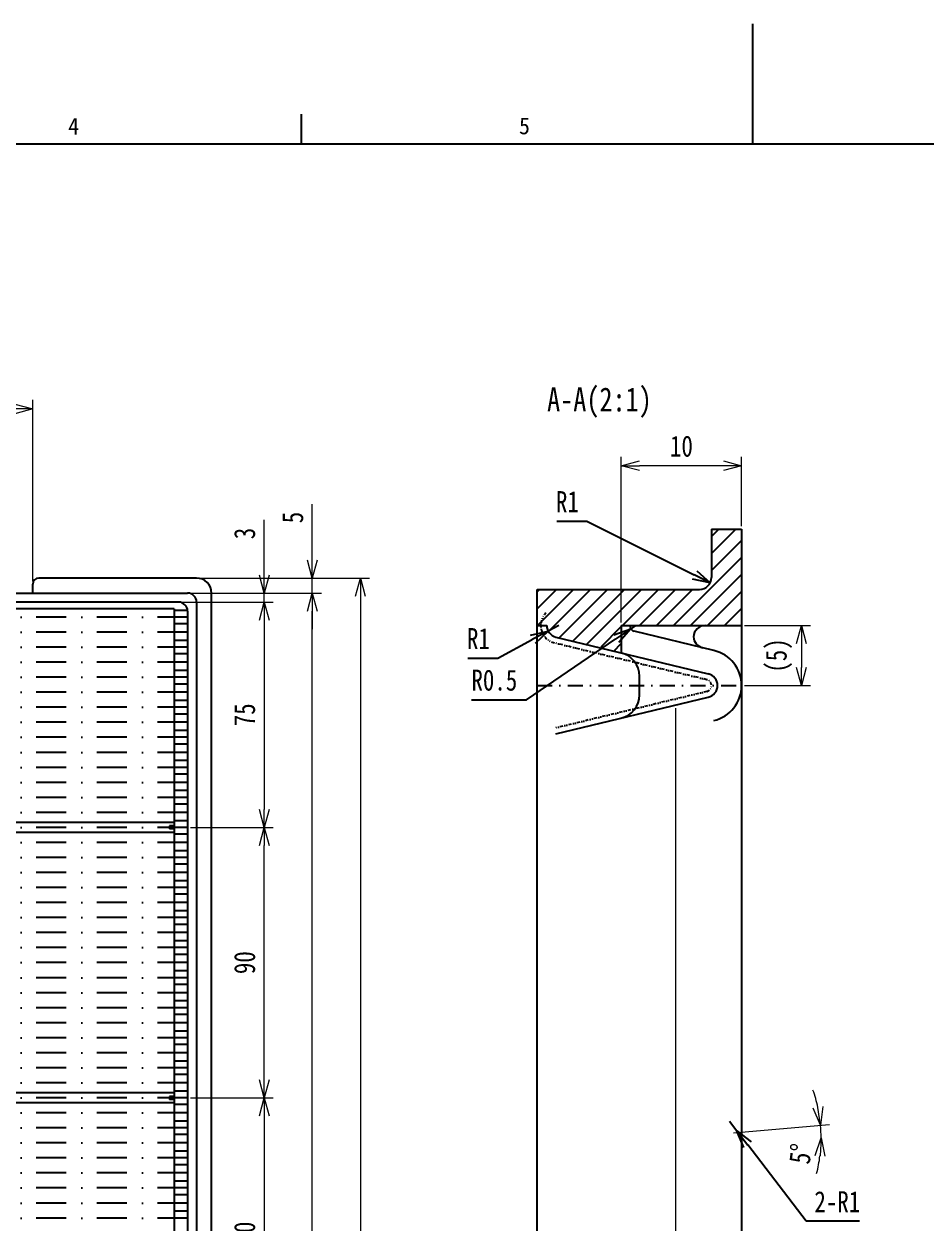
# Model space of a CAD drawing. Extents: x 641 to 1467, y 11 to 605.
# Drawn here: x 940.6 to 1090.7, y 405.3 to 604.9 of the extents above; entities that cross this region are included whole.
import ezdxf

# ---------------------------------------------------------------- set-up
doc = ezdxf.new("R2010")
doc.units = 0
doc.header["$MEASUREMENT"] = 0
doc.linetypes.add('DASHDOT', pattern=[1, 0.5, -0.25, 0, -0.25])
doc.linetypes.add('DIVIDE', pattern=[1.25, 0.5, -0.25, 0, -0.25, 0, -0.25])
doc.layers.get('0').update_dxf_attribs({"linetype": 'CONTINUOUS'})
doc.layers.get('DEFPOINTS').update_dxf_attribs({"linetype": 'CONTINUOUS'})
for name, color, linetype in [('DD0-2', 4, 'CONTINUOUS'), ('M1-1', 2, 'CONTINUOUS'), ('M1-2', 2, 'CONTINUOUS'), ('M2-1', 234, 'CONTINUOUS'), ('M2-2', 234, 'CONTINUOUS'), ('M80-2', 7, 'CONTINUOUS')]:
    doc.layers.add(name, color=color, linetype=linetype)
doc.styles.add('FS2312', font='', dxfattribs={"width": 0.8})
doc.styles.add('HANKAKU', font='')
doc.styles.get('FS2312').set_extended_font_data('SimSun')
doc.styles.get('HANKAKU').set_extended_font_data('SimSun')
doc.dimstyles.new('ISO-25', dxfattribs={"dimtxt": 3.5, "dimasz": 3, "dimexe": 1.5, "dimexo": 0.5, "dimtad": 1, "dimdec": 1, "dimlfac": 2, "dimdsep": 46, "dimtxsty": 'FS2312', "dimblk": 'OPEN30', "dimcen": 0.09, "dimclrd": 4, "dimclre": 4, "dimclrt": 4, "dimadec": 0, "dimazin": 0, "dimtfac": 1, "dimtdec": 1, "dimtmove": 0, "dimatfit": 3, "dimldrblk": 'OPEN30', "dimfxl": 1, "dimlwd": 18, "dimlwe": 18, "dimarcsym": 0})
doc.dimstyles.get("Standard").update_dxf_attribs({"dimtxt": 3.5, "dimasz": 3, "dimexe": 1.5, "dimexo": 0.5, "dimgap": 1.5, "dimtad": 3, "dimtoh": 1, "dimlfac": 0.5, "dimdsep": 46, "dimtxsty": 'FS2312', "dimblk1": 'OPEN', "dimblk2": 'OPEN', "dimsah": 1, "dimcen": 0.09, "dimadec": 0, "dimazin": 0, "dimtfac": 1, "dimtmove": 0, "dimatfit": 3, "dimldrblk": 'OPEN', "dimfxl": 1, "dimtolj": 1, "dimtzin": 0, "dimarcsym": 0})

# ---------------------------------------------------------------- blocks, each defined once
blk = doc.blocks.new('_Open30')
at = {"color": 0, "linetype": 'ByBlock', "lineweight": -2}
for p, q in [((-1, 0.268), (0, 0)), ((0, 0), (-1, -0.268)), ((0, 0), (-1, 0))]:
    blk.add_line(p, q, dxfattribs=at)
blk = doc.blocks.new('*D217')
at = {"layer": 'DD0-2', "color": 4, "lineweight": 18, "transparency": 16777216}
for p, q in [((1040, 505.26), (1040, 532.83)), ((1060, 521.26), (1060, 532.83)), ((1057, 531.33), (1043, 531.33))]:
    blk.add_line(p, q, dxfattribs=at)
at = {"layer": 'DEFPOINTS', "color": 0, "transparency": 16777216}
for p in [(1040, 531.33), (1060, 520.76), (1040, 504.76)]:
    blk.add_point(p, dxfattribs=at)
at = {"layer": 'DD0-2', "color": 4, "lineweight": 18, "transparency": 16777216, "xscale": 3, "yscale": 3, "zscale": 3, "rotation": 180}
blk.add_blockref('_Open30', (1040, 531.33), dxfattribs=at)
at = {"layer": 'DD0-2', "color": 4, "lineweight": 18, "transparency": 16777216, "xscale": 3, "yscale": 3, "zscale": 3}
blk.add_blockref('_Open30', (1060, 531.33), dxfattribs=at)
at = {"layer": 'DD0-2', "color": 4, "transparency": 16777216, "insert": (1050, 534.58), "char_height": 3.5, "attachment_point": 5, "style": 'FS2312'}
blk.add_mtext('10', dxfattribs=at)
blk = doc.blocks.new('*D218')
at = {"layer": 'DD0-2', "color": 4, "lineweight": 18, "transparency": 16777216}
for p, q in [((1060.5, 504.76), (1071.45, 504.76)), ((1069.95, 501.76), (1069.95, 497.76)), ((1060.5, 494.76), (1071.45, 494.76))]:
    blk.add_line(p, q, dxfattribs=at)
at = {"layer": 'DEFPOINTS', "color": 0, "transparency": 16777216}
for p in [(1060, 504.76), (1060, 494.76), (1069.95, 494.76)]:
    blk.add_point(p, dxfattribs=at)
at = {"layer": 'DD0-2', "color": 4, "lineweight": 18, "transparency": 16777216, "xscale": 3, "yscale": 3, "zscale": 3}
for p, rotation in [((1069.95, 504.76), 90), ((1069.95, 494.76), 270)]:
    blk.add_blockref('_Open30', p, dxfattribs=dict(at, rotation=rotation))
at = {"layer": 'DD0-2', "color": 4, "transparency": 16777216, "insert": (1066.22, 499.76), "char_height": 3.5, "attachment_point": 5, "rotation": 90, "style": 'FS2312'}
blk.add_mtext('(5)', dxfattribs=at)
blk = doc.blocks.new('_OPEN')
at = {"color": 0}
for p, q in [((0, 0), (-1, 0)), ((-0.966, 0.259), (0, 0)), ((0, 0), (-0.966, -0.259))]:
    blk.add_line(p, q, dxfattribs=at)
blk = doc.blocks.new('*D255')
at = {"layer": 'DEFPOINTS', "color": 0, "transparency": 16777216}
for p in [(1027.84, 503.82), (1029.6, 504.76)]:
    blk.add_point(p, dxfattribs=at)
at = {"layer": 'M1-2', "color": 0, "lineweight": -2, "transparency": 16777216}
for p, q in [((1029.6, 504.76), (1027.84, 503.82)), ((1019.46, 499.33), (1025.19, 502.4)), ((1014.49, 499.33), (1019.46, 499.33))]:
    blk.add_line(p, q, dxfattribs=at)
at = {"layer": 'M1-2', "color": 0, "lineweight": -2, "transparency": 16777216, "xscale": 3, "yscale": 3, "zscale": 3, "rotation": 28.16686469714176}
blk.add_blockref('_OPEN', (1027.84, 503.82), dxfattribs=at)
at = {"layer": 'M1-2', "color": 0, "transparency": 16777216, "insert": (1016.23, 502.58), "char_height": 3.5, "attachment_point": 5, "style": 'FS2312'}
blk.add_mtext('\\A1;R1', dxfattribs=at)
blk = doc.blocks.new('*D256')
at = {"layer": 'DEFPOINTS', "color": 0, "transparency": 16777216}
for p in [(1041.57, 504.2), (1042.4, 504.76)]:
    blk.add_point(p, dxfattribs=at)
at = {"layer": 'M1-2', "color": 0, "lineweight": -2, "transparency": 16777216}
for p, q in [((1042.4, 504.76), (1041.57, 504.2)), ((1024.2, 492.39), (1039.09, 502.51)), ((1015.07, 492.39), (1024.2, 492.39))]:
    blk.add_line(p, q, dxfattribs=at)
at = {"layer": 'M1-2', "color": 0, "lineweight": -2, "transparency": 16777216, "xscale": 3, "yscale": 3, "zscale": 3, "rotation": 34.19864361244843}
blk.add_blockref('_OPEN', (1041.57, 504.2), dxfattribs=at)
at = {"layer": 'M1-2', "color": 0, "transparency": 16777216, "insert": (1018.88, 495.64), "char_height": 3.5, "attachment_point": 5, "style": 'FS2312'}
blk.add_mtext('\\A1;R0.5', dxfattribs=at)
blk = doc.blocks.new('*D276')
at = {"layer": 'DD0-2', "color": 0, "lineweight": -2, "transparency": 16777216}
for p, q in [((1058, 422.27), (1059.22, 420.68)), ((1070.73, 405.61), (1061.04, 418.3)), ((1079.63, 405.61), (1070.73, 405.61))]:
    blk.add_line(p, q, dxfattribs=at)
at = {"layer": 'DEFPOINTS', "color": 0, "transparency": 16777216}
for p in [(1058, 422.27), (1059.22, 420.68)]:
    blk.add_point(p, dxfattribs=at)
at = {"layer": 'DD0-2', "color": 0, "lineweight": -2, "transparency": 16777216, "xscale": 3, "yscale": 3, "zscale": 3, "rotation": 127.3799186190377}
blk.add_blockref('_OPEN', (1059.22, 420.68), dxfattribs=at)
at = {"layer": 'DD0-2', "color": 0, "transparency": 16777216, "insert": (1075.93, 408.86), "char_height": 3.5, "attachment_point": 5, "style": 'FS2312'}
blk.add_mtext('\\A1;2-R1', dxfattribs=at)
blk = doc.blocks.new('*D277')
at = {"layer": 'DD0-2', "color": 4, "lineweight": 18, "transparency": 16777216}
blk.add_line((1058.68, 420.32), (1074.64, 421.72), dxfattribs=at)
for start, end in [(12.0917, 19.1859), (0, 4.9975), (345.8115, 352.9058)]:
    blk.add_arc((1048.99, 419.48), 24.24, start, end, dxfattribs=at)
at = {"layer": 'DEFPOINTS', "color": 0, "transparency": 16777216}
for p in [(1048.99, 419.48), (1049.49, 419.48), (1058.18, 420.28), (1073.2, 420.89), (1081.3, 419.48)]:
    blk.add_point(p, dxfattribs=at)
at = {"layer": 'DD0-2', "color": 4, "lineweight": 18, "transparency": 16777216, "xscale": 3, "yscale": 3, "zscale": 3}
for p, rotation in [((1073.15, 421.59), 278.54458425251), ((1073.24, 419.48), 86.45288696841808)]:
    blk.add_blockref('_Open30', p, dxfattribs=dict(at, rotation=rotation))
at = {"layer": 'DD0-2', "color": 4, "transparency": 16777216, "insert": (1069.82, 416.84), "char_height": 3.5, "attachment_point": 5, "rotation": 82.7782, "style": 'FS2312'}
blk.add_mtext('5°', dxfattribs=at)
blk = doc.blocks.new('*D283')
at = {"layer": 'DD0-2', "color": 4, "lineweight": 18, "transparency": 16777216}
for p, q in [((1048.99, 491), (1048.99, 244.49)), ((1060, 254.24), (1060, 244.49)), ((1057, 245.99), (1051.99, 245.99))]:
    blk.add_line(p, q, dxfattribs=at)
at = {"layer": 'DEFPOINTS', "color": 0, "transparency": 16777216}
for p in [(1048.99, 491.5), (1060, 254.74), (1048.99, 245.99)]:
    blk.add_point(p, dxfattribs=at)
at = {"layer": 'DD0-2', "color": 4, "lineweight": 18, "transparency": 16777216, "xscale": 3, "yscale": 3, "zscale": 3, "rotation": 180}
blk.add_blockref('_Open30', (1048.99, 245.99), dxfattribs=at)
at = {"layer": 'DD0-2', "color": 4, "lineweight": 18, "transparency": 16777216, "xscale": 3, "yscale": 3, "zscale": 3}
blk.add_blockref('_Open30', (1060, 245.99), dxfattribs=at)
at = {"layer": 'DD0-2', "color": 4, "transparency": 16777216, "insert": (1054.5, 249.24), "char_height": 3.5, "attachment_point": 5, "style": 'FS2312'}
blk.add_mtext('5.5', dxfattribs=at)
blk = doc.blocks.new('*D304')
at = {"layer": 'DD0-2', "color": 4, "lineweight": 18, "transparency": 16777216}
for p, q in [((968.35, 510.14), (990.1, 510.14)), ((988.6, 254.64), (988.6, 507.14)), ((772.1, 251.64), (990.1, 251.64))]:
    blk.add_line(p, q, dxfattribs=at)
at = {"layer": 'DEFPOINTS', "color": 0, "transparency": 16777216}
for p in [(967.85, 510.14), (988.6, 510.14), (771.6, 251.64)]:
    blk.add_point(p, dxfattribs=at)
at = {"layer": 'DD0-2', "color": 4, "lineweight": 18, "transparency": 16777216, "xscale": 3, "yscale": 3, "zscale": 3}
for p, rotation in [((988.6, 510.14), 90), ((988.6, 251.64), 270)]:
    blk.add_blockref('_Open30', p, dxfattribs=dict(at, rotation=rotation))
at = {"layer": 'DD0-2', "color": 4, "transparency": 16777216, "insert": (984.46, 380.89), "char_height": 3.5, "attachment_point": 5, "rotation": 90, "style": 'FS2312'}
blk.add_mtext('517{\\H0.6x;\\S+0.2^ -0.3;}（大）', dxfattribs=at)
blk = doc.blocks.new('*D305')
at = {"layer": 'DD0-2', "color": 4, "lineweight": 18, "transparency": 16777216}
for p, q in [((915.6, 512.14), (915.6, 542.31)), ((918.6, 540.81), (939.1, 540.81)), ((942.1, 512.14), (942.1, 542.31))]:
    blk.add_line(p, q, dxfattribs=at)
at = {"layer": 'DEFPOINTS', "color": 0, "transparency": 16777216}
for p in [(942.1, 540.81), (915.6, 511.64), (942.1, 511.64)]:
    blk.add_point(p, dxfattribs=at)
at = {"layer": 'DD0-2', "color": 4, "lineweight": 18, "transparency": 16777216, "xscale": 3, "yscale": 3, "zscale": 3, "rotation": 180}
blk.add_blockref('_Open30', (915.6, 540.81), dxfattribs=at)
at = {"layer": 'DD0-2', "color": 4, "lineweight": 18, "transparency": 16777216, "xscale": 3, "yscale": 3, "zscale": 3}
blk.add_blockref('_Open30', (942.1, 540.81), dxfattribs=at)
at = {"layer": 'DD0-2', "color": 4, "transparency": 16777216, "insert": (928.85, 544.06), "char_height": 3.5, "attachment_point": 5, "style": 'FS2312'}
blk.add_mtext('53', dxfattribs=at)
blk = doc.blocks.new('*D317')
at = {"layer": 'DD0-2', "color": 4, "lineweight": 18, "transparency": 16777216}
for p, q in [((943.6, 512.64), (998.1, 512.64)), ((996.6, 509.64), (996.6, 252.14)), ((969.85, 249.14), (998.1, 249.14))]:
    blk.add_line(p, q, dxfattribs=at)
at = {"layer": 'DEFPOINTS', "color": 0, "transparency": 16777216}
for p in [(943.1, 512.64), (969.35, 249.14), (996.6, 249.14)]:
    blk.add_point(p, dxfattribs=at)
at = {"layer": 'DD0-2', "color": 4, "lineweight": 18, "transparency": 16777216, "xscale": 3, "yscale": 3, "zscale": 3}
for p, rotation in [((996.6, 512.64), 90), ((996.6, 249.14), 270)]:
    blk.add_blockref('_Open30', p, dxfattribs=dict(at, rotation=rotation))
at = {"layer": 'DD0-2', "color": 4, "transparency": 16777216, "insert": (992.81, 380.89), "char_height": 3.5, "attachment_point": 5, "rotation": 90, "style": 'FS2312'}
blk.add_mtext('527（大）', dxfattribs=at)
blk = doc.blocks.new('*D318')
at = {"layer": 'DD0-2', "color": 4, "lineweight": 18, "transparency": 16777216}
for p, q in [((988.6, 515.64), (988.6, 524.97)), ((969.85, 512.64), (990.1, 512.64)), ((988.6, 510.14), (988.6, 512.64)), ((968.35, 510.14), (990.1, 510.14)), ((988.6, 507.14), (988.6, 504.14))]:
    blk.add_line(p, q, dxfattribs=at)
at = {"layer": 'DEFPOINTS', "color": 0, "transparency": 16777216}
for p in [(969.35, 512.64), (988.6, 512.64), (967.85, 510.14)]:
    blk.add_point(p, dxfattribs=at)
at = {"layer": 'DD0-2', "color": 4, "lineweight": 18, "transparency": 16777216, "xscale": 3, "yscale": 3, "zscale": 3}
for p, rotation in [((988.6, 512.64), 270), ((988.6, 510.14), 90)]:
    blk.add_blockref('_Open30', p, dxfattribs=dict(at, rotation=rotation))
at = {"layer": 'DD0-2', "color": 4, "transparency": 16777216, "insert": (985.35, 522.72), "char_height": 3.5, "attachment_point": 5, "rotation": 90, "style": 'FS2312'}
blk.add_mtext('5', dxfattribs=at)
blk = doc.blocks.new('*D319')
at = {"layer": 'DD0-2', "color": 4, "lineweight": 18, "transparency": 16777216}
for p, q in [((980.6, 513.14), (980.6, 522.32)), ((968.35, 510.14), (982.1, 510.14)), ((980.6, 508.64), (980.6, 510.14)), ((966.85, 508.64), (982.1, 508.64)), ((980.6, 505.64), (980.6, 502.64))]:
    blk.add_line(p, q, dxfattribs=at)
at = {"layer": 'DEFPOINTS', "color": 0, "transparency": 16777216}
for p in [(967.85, 510.14), (980.6, 510.14), (966.35, 508.64)]:
    blk.add_point(p, dxfattribs=at)
at = {"layer": 'DD0-2', "color": 4, "lineweight": 18, "transparency": 16777216, "xscale": 3, "yscale": 3, "zscale": 3}
for p, rotation in [((980.6, 510.14), 270), ((980.6, 508.64), 90)]:
    blk.add_blockref('_Open30', p, dxfattribs=dict(at, rotation=rotation))
at = {"layer": 'DD0-2', "color": 4, "transparency": 16777216, "insert": (977.35, 520.06), "char_height": 3.5, "attachment_point": 5, "rotation": 90, "style": 'FS2312'}
blk.add_mtext('3', dxfattribs=at)
blk = doc.blocks.new('*D324')
at = {"layer": 'DD0-2', "color": 4, "lineweight": 18, "transparency": 16777216}
for p, q in [((968.35, 426.14), (982.1, 426.14)), ((980.6, 423.14), (980.6, 384.14)), ((978.41, 381.14), (982.1, 381.14))]:
    blk.add_line(p, q, dxfattribs=at)
at = {"layer": 'DEFPOINTS', "color": 0, "transparency": 16777216}
for p in [(967.85, 426.14), (977.91, 381.14), (980.6, 381.14)]:
    blk.add_point(p, dxfattribs=at)
at = {"layer": 'DD0-2', "color": 4, "lineweight": 18, "transparency": 16777216, "xscale": 3, "yscale": 3, "zscale": 3}
for p, rotation in [((980.6, 426.14), 90), ((980.6, 381.14), 270)]:
    blk.add_blockref('_Open30', p, dxfattribs=dict(at, rotation=rotation))
at = {"layer": 'DD0-2', "color": 4, "transparency": 16777216, "insert": (977.35, 403.64), "char_height": 3.5, "attachment_point": 5, "rotation": 90, "style": 'FS2312'}
blk.add_mtext('90', dxfattribs=at)
blk = doc.blocks.new('*D325')
at = {"layer": 'DD0-2', "color": 4, "lineweight": 18, "transparency": 16777216}
for p, q in [((968.35, 471.14), (982.1, 471.14)), ((980.6, 429.14), (980.6, 468.14)), ((968.35, 426.14), (982.1, 426.14))]:
    blk.add_line(p, q, dxfattribs=at)
at = {"layer": 'DEFPOINTS', "color": 0, "transparency": 16777216}
for p in [(967.85, 471.14), (980.6, 471.14), (967.85, 426.14)]:
    blk.add_point(p, dxfattribs=at)
at = {"layer": 'DD0-2', "color": 4, "lineweight": 18, "transparency": 16777216, "xscale": 3, "yscale": 3, "zscale": 3}
for p, rotation in [((980.6, 471.14), 90), ((980.6, 426.14), 270)]:
    blk.add_blockref('_Open30', p, dxfattribs=dict(at, rotation=rotation))
at = {"layer": 'DD0-2', "color": 4, "transparency": 16777216, "insert": (977.35, 448.64), "char_height": 3.5, "attachment_point": 5, "rotation": 90, "style": 'FS2312'}
blk.add_mtext('90', dxfattribs=at)
blk = doc.blocks.new('*D326')
at = {"layer": 'DD0-2', "color": 4, "lineweight": 18, "transparency": 16777216}
for p, q in [((966.85, 508.64), (982.1, 508.64)), ((980.6, 505.64), (980.6, 474.14)), ((968.35, 471.14), (982.1, 471.14))]:
    blk.add_line(p, q, dxfattribs=at)
at = {"layer": 'DEFPOINTS', "color": 0, "transparency": 16777216}
for p in [(966.35, 508.64), (967.85, 471.14), (980.6, 471.14)]:
    blk.add_point(p, dxfattribs=at)
at = {"layer": 'DD0-2', "color": 4, "lineweight": 18, "transparency": 16777216, "xscale": 3, "yscale": 3, "zscale": 3}
for p, rotation in [((980.6, 508.64), 90), ((980.6, 471.14), 270)]:
    blk.add_blockref('_Open30', p, dxfattribs=dict(at, rotation=rotation))
at = {"layer": 'DD0-2', "color": 4, "transparency": 16777216, "insert": (977.35, 489.89), "char_height": 3.5, "attachment_point": 5, "rotation": 90, "style": 'FS2312'}
blk.add_mtext('75', dxfattribs=at)
blk = doc.blocks.new('*D328')
at = {"layer": 'DEFPOINTS', "color": 0, "transparency": 16777216}
for p in [(1053, 512.76), (1054.79, 511.87)]:
    blk.add_point(p, dxfattribs=at)
at = {"layer": 'M1-2', "color": 0, "lineweight": -2, "transparency": 16777216}
for p, q in [((1029.29, 522.11), (1034.27, 522.11)), ((1034.27, 522.11), (1052.11, 513.21))]:
    blk.add_line(p, q, dxfattribs=at)
at = {"layer": 'M1-2', "color": 0, "lineweight": -2, "transparency": 16777216, "xscale": 3, "yscale": 3, "zscale": 3, "rotation": 333.4857526654133}
blk.add_blockref('_OPEN', (1054.79, 511.87), dxfattribs=at)
at = {"layer": 'M1-2', "color": 0, "transparency": 16777216, "insert": (1031.03, 525.36), "char_height": 3.5, "attachment_point": 5, "style": 'FS2312'}
blk.add_mtext('\\A1;R1', dxfattribs=at)

msp = doc.modelspace()

# ---------------------------------------------------------------- linework, layer by layer
at = {"color": 114, "linetype": 'Continuous', "ltscale": 0.1}
msp.add_line((1462.3217, 584.8585), (661.3217, 584.8585), dxfattribs=at)
at = {"layer": 'M1-1', "color": 7, "linetype": 'DASHDOT', "ltscale": 10}
for p, q in [((967.847, 506.1415), (719.347, 506.1415)), ((967.847, 503.6415), (719.347, 503.6415)), ((967.847, 501.1415), (719.347, 501.1415)), ((967.847, 498.6415), (719.347, 498.6415)), ((967.847, 496.1415), (719.347, 496.1415)), ((967.847, 493.6415), (719.347, 493.6415)), ((967.847, 491.1415), (719.347, 491.1415)), ((967.847, 488.6415), (719.347, 488.6415)), ((967.847, 486.1415), (719.347, 486.1415)), ((967.847, 483.6415), (719.347, 483.6415)), ((967.847, 481.1415), (719.347, 481.1415)), ((967.847, 478.6415), (719.347, 478.6415)), ((967.847, 476.1415), (719.347, 476.1415)), ((967.847, 473.6415), (719.347, 473.6415)), ((967.847, 471.1415), (719.347, 471.1415)), ((967.847, 468.6415), (719.347, 468.6415)), ((967.847, 466.1415), (719.347, 466.1415)), ((967.847, 463.6415), (719.347, 463.6415)), ((967.847, 461.1415), (719.347, 461.1415)), ((967.847, 458.6415), (719.347, 458.6415)), ((967.847, 456.1415), (719.347, 456.1415)), ((967.847, 453.6415), (719.347, 453.6415)), ((967.847, 451.1415), (719.347, 451.1415)), ((967.847, 448.6415), (719.347, 448.6415)), ((967.847, 446.1415), (719.347, 446.1415)), ((967.847, 443.6415), (719.347, 443.6415)), ((967.847, 441.1415), (719.347, 441.1415)), ((967.847, 438.6415), (719.347, 438.6415)), ((967.847, 436.1415), (719.347, 436.1415)), ((967.847, 433.6415), (719.347, 433.6415)), ((967.847, 431.1415), (719.347, 431.1415)), ((967.847, 428.6415), (719.347, 428.6415)), ((967.847, 426.1415), (719.347, 426.1415)), ((967.847, 423.6415), (719.347, 423.6415)), ((967.847, 421.1415), (719.347, 421.1415)), ((967.847, 418.6415), (719.347, 418.6415)), ((967.847, 416.1415), (719.347, 416.1415)), ((967.847, 413.6415), (719.347, 413.6415)), ((967.847, 411.1415), (719.347, 411.1415)), ((967.847, 408.6415), (719.347, 408.6415)), ((967.847, 406.1415), (719.347, 406.1415))]:
    msp.add_line(p, q, dxfattribs=at)
at = {"layer": 'M1-1', "color": 7, "linetype": 'DASHDOT', "ltscale": 5}
msp.add_line((1026.002, 494.7603), (1060.002, 494.7603), dxfattribs=at)
at = {"layer": 'M1-2'}
for p, q in [((942.097, 510.1415), (942.097, 511.6415)), ((969.347, 512.6415), (943.097, 512.6415)), ((719.347, 510.1415), (967.847, 510.1415)), ((971.847, 251.6415), (971.847, 510.1415)), ((966.347, 508.6415), (720.847, 508.6415)), ((965.597, 507.5015), (909.347, 507.5015)), ((965.597, 507.5015), (965.597, 257.4415)), ((967.847, 507.2665), (965.597, 507.2665)), ((967.847, 507.1415), (967.847, 257.1415)), ((969.347, 508.6415), (969.347, 255.6415)), ((967.847, 505.0165), (965.597, 505.0165)), ((967.847, 502.2665), (965.597, 502.2665)), ((967.847, 500.0165), (965.597, 500.0165)), ((967.847, 497.2665), (965.597, 497.2665)), ((967.847, 495.0165), (965.597, 495.0165)), ((967.847, 492.2665), (965.597, 492.2665)), ((967.847, 490.0165), (965.597, 490.0165)), ((967.847, 487.2665), (965.597, 487.2665)), ((967.847, 485.0165), (965.597, 485.0165)), ((967.847, 482.2665), (965.597, 482.2665)), ((967.847, 480.0165), (965.597, 480.0165)), ((967.847, 477.2665), (965.597, 477.2665)), ((967.847, 475.0165), (965.597, 475.0165)), ((965.597, 471.9665), (909.722, 471.9665)), ((964.847, 471.3915), (964.847, 470.8915)), ((965.597, 471.3915), (964.847, 471.3915)), ((967.847, 472.2665), (965.597, 472.2665)), ((965.597, 470.3165), (909.722, 470.3165)), ((965.597, 470.8915), (964.847, 470.8915)), ((967.847, 470.0165), (965.597, 470.0165)), ((967.847, 467.2665), (965.597, 467.2665)), ((967.847, 465.0165), (965.597, 465.0165)), ((967.847, 462.2665), (965.597, 462.2665)), ((967.847, 460.0165), (965.597, 460.0165)), ((967.847, 457.2665), (965.597, 457.2665)), ((967.847, 455.0165), (965.597, 455.0165)), ((967.847, 452.2665), (965.597, 452.2665)), ((967.847, 450.0165), (965.597, 450.0165)), ((967.847, 447.2665), (965.597, 447.2665)), ((967.847, 445.0165), (965.597, 445.0165)), ((967.847, 442.2665), (965.597, 442.2665)), ((967.847, 440.0165), (965.597, 440.0165)), ((967.847, 437.2665), (965.597, 437.2665)), ((967.847, 435.0165), (965.597, 435.0165)), ((967.847, 432.2665), (965.597, 432.2665)), ((967.847, 430.0165), (965.597, 430.0165)), ((967.847, 427.2665), (965.597, 427.2665)), ((965.597, 426.9665), (909.722, 426.9665)), ((965.597, 425.3165), (909.722, 425.3165)), ((964.847, 426.3915), (964.847, 425.8915)), ((965.597, 426.3915), (964.847, 426.3915)), ((965.597, 425.8915), (964.847, 425.8915)), ((967.847, 425.0165), (965.597, 425.0165)), ((967.847, 422.2665), (965.597, 422.2665)), ((967.847, 420.0165), (965.597, 420.0165)), ((967.847, 417.2665), (965.597, 417.2665)), ((967.847, 415.0165), (965.597, 415.0165)), ((967.847, 412.2665), (965.597, 412.2665)), ((967.847, 410.0165), (965.597, 410.0165)), ((967.847, 407.2665), (965.597, 407.2665))]:
    msp.add_line(p, q, dxfattribs=at)
for centre, radius, start, end in [((943.097, 511.6415), 1, 90, 180), ((969.347, 510.1415), 2.5, 0, 90), ((967.847, 508.6415), 1.5, 0, 90), ((966.347, 507.1415), 1.5, 0, 90)]:
    msp.add_arc(centre, radius, start, end, dxfattribs=at)
at = {"layer": 'M2-1', "color": 4}
for p, q in [((1055.002, 519.5593), (1056.203, 520.7603)), ((1055.002, 516.7313), (1059.032, 520.7603)), ((1055.002, 513.9033), (1060.002, 518.9033)), ((1048.689, 504.7603), (1060.002, 516.0743)), ((1051.517, 504.7603), (1060.002, 513.2463)), ((1026.002, 510.3583), (1026.404, 510.7603)), ((1026.002, 507.5303), (1029.233, 510.7603)), ((1026.061, 504.7603), (1032.061, 510.7603)), ((1027.877, 503.7483), (1034.89, 510.7603)), ((1029.649, 502.6923), (1037.718, 510.7603)), ((1031.928, 502.1423), (1040.547, 510.7603)), ((1034.207, 501.5923), (1043.375, 510.7603)), ((1040.203, 504.7603), (1046.203, 510.7603)), ((1043.032, 504.7603), (1049.032, 510.7603)), ((1045.86, 504.7603), (1051.86, 510.7603)), ((1054.346, 504.7603), (1060.002, 510.4173)), ((1057.174, 504.7603), (1060.002, 507.5893)), ((1036.666, 501.2233), (1040.002, 504.5593)), ((1038.765, 500.4933), (1040.002, 501.7313))]:
    msp.add_line(p, q, dxfattribs=at)
at = {"layer": 'M2-1', "color": 5, "linetype": 'DIVIDE'}
for p, q in [((1054.237, 495.7323), (1028.899, 501.8443)), ((1054.237, 493.7883), (1028.899, 487.6773))]:
    msp.add_line(p, q, dxfattribs=at)
for centre, radius, start, end in [((1029.602, 504.7603), 3, 135.372, 256.439), ((1054.002, 494.7603), 1, 283.561, 76.439)]:
    msp.add_arc(centre, radius, start, end, dxfattribs=at)
at = {"layer": 'M2-2', "color": 2}
for p, q in [((1055.002, 520.7603), (1060.002, 520.7603)), ((1055.002, 520.7603), (1055.002, 512.7603)), ((1060.002, 520.7603), (1060.002, 435.7153)), ((1026.002, 433.5158), (1026.002, 510.7603)), ((1026.002, 510.7603), (1053.002, 510.7603)), ((1026.002, 504.7603), (1027.602, 504.7603)), ((1040.002, 504.7603), (1060.002, 504.7603)), ((1040.002, 504.7603), (1040.002, 500.1953)), ((1055.409, 500.5933), (1042.162, 503.7883)), ((1029.133, 502.8163), (1054.471, 496.7053)), ((1043.002, 493.2003), (1043.002, 496.3213)), ((1029.133, 486.7053), (1054.471, 492.8163)), ((1026.002, 274.7413), (1026.002, 438.6353)), ((1060.002, 435.7153), (1060.002, 254.7413))]:
    msp.add_line(p, q, dxfattribs=at)
for centre, radius, start, end in [((1053.002, 512.7603), 2, 270, 0), ((1029.602, 504.7603), 2, 180, 256.439), ((1042.397, 504.7603), 1, 180, 256.439), ((1054.002, 502.7603), 2, 90, 176.703675), ((1054.002, 502.9903), 2, 183.296325, 256.439), ((1039.002, 496.3213), 4, 0, 76.439), ((1054.002, 494.7603), 6, 283.561, 76.439), ((1054.002, 494.7603), 2, 283.561, 76.439), ((1039.002, 493.2003), 4, 283.561, 0)]:
    msp.add_arc(centre, radius, start, end, dxfattribs=at)
at = {"layer": 'M80-2', "color": 2}
for p, q in [((1061.8217, 604.8585), (1061.8217, 584.8585)), ((986.8197, 584.8585), (986.8197, 589.8585))]:
    msp.add_line(p, q, dxfattribs=at)

# ---------------------------------------------------------------- texts
at = {"layer": 'M2-2', "insert": (1027.652, 539.3103), "char_height": 4, "attachment_point": 7, "style": 'FS2312'}
msp.add_mtext('{\\C2;A-A(2:1)}', dxfattribs=at)
at = {"layer": 'M80-2', "color": 154, "char_height": 2.8, "attachment_point": 7, "style": 'HANKAKU'}
for s, insert in [('{\\W0.95;4}', (947.9847, 586.4585)), ('{\\W0.95;5}', (1022.9867, 586.4585))]:
    msp.add_mtext(s, dxfattribs=dict(at, insert=insert))

# ---------------------------------------------------------------- dimensions: what is measured, and where the dimension line sits
at = {"layer": 'DD0-2', "color": 4}
for base, p1, p2, override, picture, middle in [((942.097, 540.8128), (915.598, 511.6415), (942.097, 511.6415), {"dimgap": 1.5}, '*D305', (928.848, 540.8128)), ((1040.002, 531.325), (1060.002, 520.7603), (1040.002, 504.7603), {"dimgap": 1.5, "dimlfac": 0.5}, '*D217', (1050.002, 531.325)), ((1048.994, 245.9913), (1060.002, 254.7413), (1048.994, 491.4954), {"dimgap": 1.5, "dimlfac": 0.5}, '*D283', (1054.498, 245.9913))]:
    dim = msp.add_linear_dim(base=base, p1=p1, p2=p2, dimstyle='ISO-25', override=override, dxfattribs=at)
    dim.commit()
    dim.dimension.update_dxf_attribs({"geometry": picture, "text_midpoint": middle, "dimtype": 160})
for base, p1, p2, picture, middle in [((988.598, 512.6415), (967.847, 510.1415), (969.347, 512.6415), '*D318', (988.598, 522.7179)), ((980.598, 510.1415), (966.347, 508.6415), (967.847, 510.1415), '*D319', (980.598, 520.0624)), ((980.598, 471.1415), (966.347, 508.6415), (967.847, 471.1415), '*D326', (980.598, 489.8915)), ((980.598, 471.1415), (967.847, 426.1415), (967.847, 471.1415), '*D325', (980.598, 448.6415)), ((980.598, 381.1415), (967.847, 426.1415), (977.913, 381.1415), '*D324', (980.598, 403.6415))]:
    dim = msp.add_linear_dim(base=base, p1=p1, p2=p2, angle=90, dimstyle='ISO-25', override={"dimgap": 1.5}, dxfattribs=at)
    dim.commit()
    dim.dimension.update_dxf_attribs({"geometry": picture, "text_midpoint": middle, "dimtype": 160})
for base, p1, p2, text, override, picture, middle in [((996.598, 249.1415), (943.097, 512.6415), (969.347, 249.1415), '<>（大）', {"dimgap": 1.5}, '*D317', (996.598, 380.8915)), ((988.598, 510.1415), (771.597, 251.6415), (967.847, 510.1415), '<>{\\H0.6x;\\S+0.2^ -0.3;}（大）', {"dimgap": 1.5}, '*D304', (988.598, 380.8915)), ((1069.952, 494.7603), (1060.002, 504.7603), (1060.002, 494.7603), '(<>)', {"dimgap": 1.5, "dimlfac": 0.5}, '*D218', (1069.952, 499.7603))]:
    dim = msp.add_linear_dim(base=base, p1=p1, p2=p2, angle=90, text=text, dimstyle='ISO-25', override=override, dxfattribs=at)
    dim.commit()
    dim.dimension.update_dxf_attribs({"geometry": picture, "text_midpoint": middle, "dimtype": 160})
dim = msp.add_angular_dim_2l(base=(1073.1977, 420.8853), line1=((1058.177, 420.2793), (1048.994, 419.4763)), line2=((1049.494, 419.4763), (1081.302, 419.4763)), dimstyle='ISO-25', override={"dimgap": 1.5, "dimlfac": 0.5}, dxfattribs=at)
dim.commit()
dim.dimension.update_dxf_attribs({"geometry": '*D277', "text_midpoint": (1073.0463, 416.4285), "dimtype": 162})
at = {"layer": 'DD0-2'}
dim = msp.add_radius_dim(center=(1058.002, 422.2713), mpoint=(1059.216, 420.6823), text='2-<>', dimstyle='Standard', override={"dimtmove": 1}, dxfattribs=at)
dim.commit()
dim.dimension.update_dxf_attribs({"geometry": '*D276', "text_midpoint": (1070.7326, 405.6083), "dimtype": 164})
at = {"layer": 'M1-2', "color": 4}
for center, mpoint, picture, middle in [((1053.002, 512.7603), (1054.7917, 511.8675), '*D328', (1034.2673, 522.1069)), ((1029.602, 504.7603), (1027.839, 503.8163), '*D255', (1019.464, 499.3319)), ((1042.397, 504.7603), (1041.57, 504.1983), '*D256', (1024.1986, 492.3933))]:
    dim = msp.add_radius_dim(center=center, mpoint=mpoint, dimstyle='Standard', override={"dimtmove": 1}, dxfattribs=at)
    dim.commit()
    dim.dimension.update_dxf_attribs({"geometry": picture, "text_midpoint": middle, "dimtype": 164})

doc.saveas('drawing.dxf')
